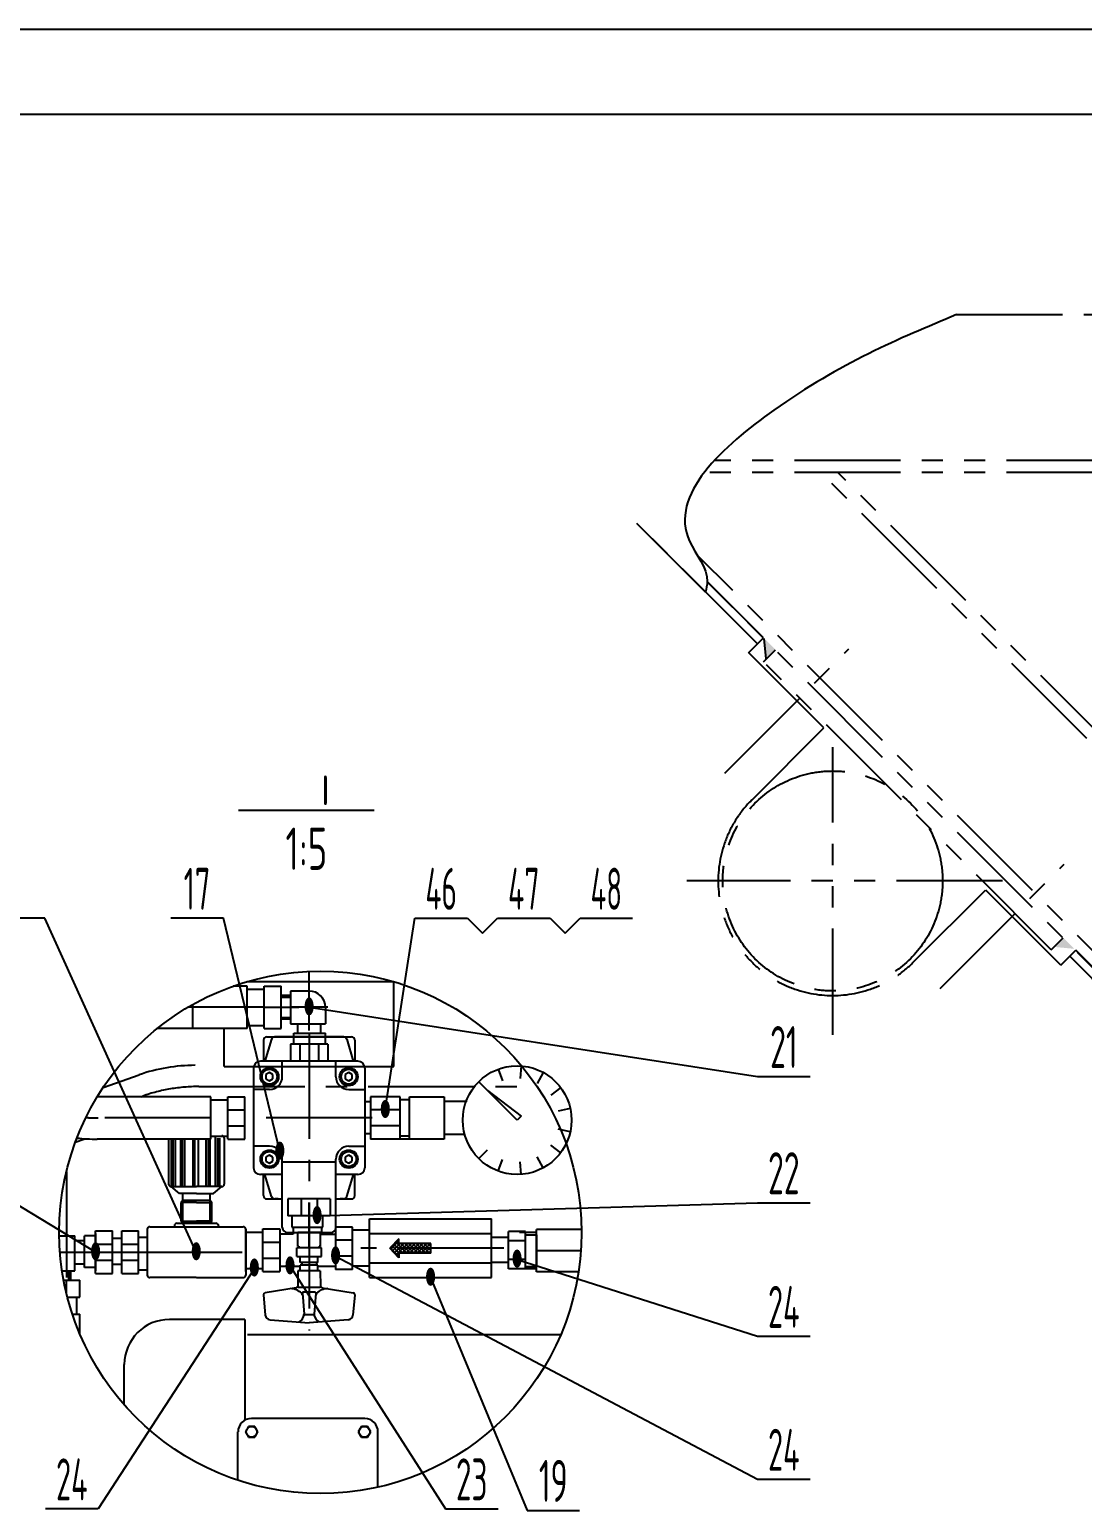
# Model space of a CAD drawing. Header units: millimetres. Extents: x 0 to 5940, y -62 to 4200.
# Drawn here: x 3271 to 4512, y 2455 to 4200 of the extents above; entities that cross this region are included whole.
import ezdxf
from ezdxf.enums import TextEntityAlignment as Align

# ---------------------------------------------------------------- set-up
doc = ezdxf.new("R2010")
doc.units = ezdxf.units.MM
doc.header["$LTSCALE"] = 100
for name, pattern in [('F', [0.75, 0.5, -0.25]), ('G', [2, 1.25, -0.25, 0.25, -0.25]), ('K', [2.5, 1.25, -0.25, 0.25, -0.25, 0.25, -0.25])]:
    doc.linetypes.add(name, pattern=pattern)
for name, color, linetype in [('01', 7, 'Continuous'), ('02', 1, 'Continuous'), ('04', 2, 'F'), ('05', 4, 'G'), ('07', 6, 'K'), ('11', 3, 'Continuous')]:
    doc.layers.add(name, color=color, linetype=linetype)
doc.styles.get("Standard").update_dxf_attribs({"font": 'isocp', "width": 0.707, "bigfont": 'intecad.shx'})

msp = doc.modelspace()

# ---------------------------------------------------------------- hatches: boundary and pattern name
at = {"layer": '07', "linetype": 'K'}
for points in [[(4150.4, 3469.1), (4139.6, 3458.3), (4137.3, 3482.2)], [(4502.9, 3116.6), (4489.8, 3129.7), (4479, 3118.9)]]:
    msp.add_hatch(color=7, dxfattribs=at).paths.add_polyline_path(points)

# ---------------------------------------------------------------- linework, layer by layer
at = {"color": 7}
for p, q in [((3556.3, 3010), (3548.3, 2984.1)), ((3550.7, 3012.8), (3650.4, 3012.8)), ((3641.1, 3012.8), (3560.1, 3012.8)), ((3644.9, 3010), (3652.5, 2984.1)), ((3535.1, 2976.1), (3535.1, 2858.6)), ((3666.1, 2976.1), (3666.1, 2858.6)), ((3556.3, 2824.7), (3548.3, 2850.6)), ((3644.9, 2824.7), (3652.9, 2850.6)), ((3550.7, 2821.8), (3569, 2821.8)), ((3563.9, 2821.8), (3560.1, 2821.8)), ((3632.2, 2821.8), (3650.4, 2821.8)), ((3641.1, 2821.8), (3637.3, 2821.8)), ((3575, 2782.4), (3626.2, 2782.4)), ((3613.9, 2782.4), (3587.3, 2782.4)), ((3587.3, 2766.2), (3587.3, 2782.4)), ((3613.9, 2766.2), (3613.9, 2782.4)), ((3615, 2764.1), (3586.2, 2764.1)), ((3586.2, 2754), (3586.2, 2764.1)), ((3587.3, 2766.2), (3588.5, 2766.2)), ((3588.5, 2766.2), (3588.5, 2764.1)), ((3613.9, 2766.2), (3612.6, 2766.2)), ((3612.6, 2766.2), (3612.6, 2764.1)), ((3615, 2754), (3615, 2764.1)), ((3586.2, 2754), (3615, 2754)), ((3590.2, 2747), (3590.2, 2754)), ((3611, 2747), (3590.2, 2747)), ((3611, 2743.9), (3590.2, 2743.9)), ((3590.2, 2737.2), (3590.2, 2743.9)), ((3592.1, 2747), (3592.1, 2743.9)), ((3609.1, 2747), (3609.1, 2743.9)), ((3611, 2747), (3611, 2754)), ((3611, 2737.2), (3611, 2743.9)), ((3587.4, 2737.2), (3587.1, 2719.1)), ((3613.8, 2737.2), (3587.4, 2737.2)), ((3613.8, 2737.2), (3614.1, 2719.1)), ((3546.8, 2708.9), (3548.9, 2685)), ((3585.3, 2717.2), (3548.6, 2711.1)), ((3613.8, 2717.4), (3587.4, 2717.4)), ((3592.7, 2710.8), (3594.8, 2686.1)), ((3607.5, 2711.9), (3593.7, 2711.9)), ((3608.5, 2710.8), (3606.4, 2686.1)), ((3615.9, 2717.2), (3652.6, 2711.1)), ((3654.4, 2708.9), (3652.2, 2685)), ((3524.8, 2679.8), (3435.9, 2679.8)), ((3524.8, 2679.8), (3524.8, 2561)), ((3554.5, 2679.5), (3600.6, 2676)), ((3605.4, 2685.2), (3595.8, 2685.2)), ((3646.7, 2679.5), (3600.6, 2676)), ((3592.7, 2661.5), (3527.8, 2661.5)), ((3897.1, 2661.5), (3592.7, 2661.5)), ((3382.6, 2579.1), (3382.6, 2626.6)), ((3529.1, 2553.7), (3525.4, 2547.3)), ((3536.4, 2553.7), (3529.1, 2553.7)), ((3666.1, 2563.1), (3532.5, 2563.1)), ((3540.1, 2547.3), (3536.4, 2553.7)), ((3662.2, 2553.7), (3658.5, 2547.3)), ((3669.5, 2553.7), (3662.2, 2553.7)), ((3673.2, 2547.3), (3669.5, 2553.7)), ((3516.7, 2490.2), (3516.7, 2547.3)), ((3525.4, 2547.3), (3529.1, 2541)), ((3529.1, 2541), (3536.4, 2541)), ((3536.4, 2541), (3540.1, 2547.3)), ((3658.5, 2547.3), (3662.2, 2541)), ((3662.2, 2541), (3669.5, 2541)), ((3669.5, 2541), (3673.2, 2547.3)), ((3681.8, 2482.1), (3681.8, 2547.3))]:
    msp.add_line(p, q, dxfattribs=at)
for centre in [(3532.7, 2547.3), (3665.8, 2547.3)]:
    msp.add_circle(centre, 6.35, dxfattribs=at)
for centre, radius, start, end in [((3550.7, 3008.8), 4, 90, 180), ((3560.1, 3008.8), 4, 90, 163.7154), ((3641.1, 3008.8), 4, 16.2846, 90), ((3650.4, 3008.8), 4, 0, 90), ((3550.7, 2825.8), 4, 180, 270), ((3560.1, 2825.8), 4, 196.2846, 270), ((3641.1, 2825.8), 4, 270, 343.7154), ((3650.4, 2825.8), 4, 270, 0), ((3575, 2788.4), 6, 182.0234, 270), ((3626.2, 2788.4), 6, 270, 357.9766), ((3548.7, 2709.1), 2, 95.5013, 185.4223), ((3578.4, 2697), 19.1, 45.5961, 88.98), ((3585.1, 2719.2), 2, 275.5013, 359), ((3588.9, 2707.8), 4, 7.6638, 45.3631), ((3593.7, 2710.9), 1, 90, 187.6638), ((3607.5, 2710.9), 1, 352.3362, 90), ((3612.3, 2707.8), 4, 134.6369, 172.3362), ((3622.8, 2697), 19.1, 91.02, 134.4039), ((3616.1, 2719.2), 2, 181, 264.4987), ((3652.4, 2709.1), 2, 354.5777, 84.4987), ((3435.9, 2626.6), 53.2, 90, 180), ((3554.9, 2685.5), 6, 185.4223, 265.6649), ((3582.4, 2687.7), 12.6, 300.8379, 351.6353), ((3595.8, 2686.2), 1, 187.6638, 270), ((3605.4, 2686.2), 1, 270, 352.3362), ((3618.8, 2687.7), 12.6, 188.3647, 239.1621), ((3646.3, 2685.5), 6, 274.3351, 354.5777), ((3532.5, 2547.3), 15.7, 90, 180), ((3666.1, 2547.3), 15.7, 0, 90)]:
    msp.add_arc(centre, radius, start, end, dxfattribs=at)
at = {"layer": '01', "color": 7}
for p, q in [((3677.4, 3279.6), (3517.4, 3279.6)), ((3527.6, 3072.7), (3511, 3072.7)), ((3700.6, 3077.9), (3527.2, 3077.9)), ((3547.6, 3072.7), (3567.6, 3072.7)), ((3527.6, 3069), (3547.6, 3069)), ((3578.6, 3061.7), (3567.6, 3061.7)), ((3578.6, 3061.7), (3567.6, 3061.7)), ((3600.6, 3066.9), (3578.6, 3066.9)), ((3578.6, 3066.9), (3578.6, 3028.4)), ((3463.6, 3022.7), (3463.6, 3051.2)), ((3619.8, 3047.7), (3619.8, 3028.4)), ((3527.6, 3022.7), (3421.3, 3022.7)), ((3527.6, 3026.3), (3547.6, 3026.3)), ((3547.6, 3022.7), (3567.6, 3022.7)), ((3578.6, 3033.7), (3567.6, 3033.7)), ((3578.6, 3033.7), (3567.6, 3033.7)), ((3578.6, 3028.4), (3619.8, 3028.4)), ((3587, 3028.4), (3587, 3017.1)), ((3614.2, 3028.4), (3614.2, 3017.1)), ((3582.5, 3017.1), (3619.8, 3017.1)), ((3582.5, 3004.1), (3582.5, 3017.1)), ((3619.8, 3004.1), (3619.8, 3017.1)), ((3500.6, 2977.9), (3700.6, 2977.9)), ((3658.1, 2984.1), (3543.1, 2984.1)), ((3553.9, 2970.7), (3549.7, 2968.3)), ((3549.7, 2968.3), (3549.7, 2963.5)), ((3558, 2968.3), (3553.9, 2970.7)), ((3558, 2963.5), (3558, 2968.3)), ((3569, 2965.9), (3569, 2984.1)), ((3632.2, 2965.9), (3632.2, 2984.1)), ((3647.3, 2970.7), (3643.2, 2968.3)), ((3643.2, 2968.3), (3643.2, 2963.5)), ((3651.4, 2968.3), (3647.3, 2970.7)), ((3651.4, 2963.5), (3651.4, 2968.3)), ((3823.5, 2974.7), (3828.6, 2960.9)), ((3850.5, 2978.6), (3849.4, 2963.9)), ((3876.6, 2970.9), (3869.5, 2958)), ((3553.9, 2950.8), (3535.1, 2950.8)), ((3549.7, 2963.5), (3553.9, 2961.1)), ((3553.9, 2961.1), (3558, 2963.5)), ((3643.2, 2963.5), (3647.3, 2961.1)), ((3647.3, 2961.1), (3651.4, 2963.5)), ((3647.3, 2950.8), (3666.1, 2950.8)), ((3800.6, 2960), (3811, 2949.6)), ((3845.9, 2914.7), (3811, 2949.6)), ((3811, 2949.6), (3850.5, 2919.3)), ((3897.2, 2953.1), (3885.4, 2944.3)), ((3484.6, 2942.3), (3350.8, 2942.3)), ((3484.6, 2938.7), (3504.6, 2938.7)), ((3504.6, 2942.3), (3524.6, 2942.3)), ((3673, 2936.2), (3666.1, 2936.2)), ((3707.8, 2942.3), (3673, 2942.3)), ((3673, 2942.3), (3673, 2892.3)), ((3673, 2936.2), (3673, 2898.5)), ((3718.9, 2938.7), (3707.8, 2938.7)), ((3504.6, 2926.8), (3524.6, 2926.8)), ((3707.8, 2926.8), (3673, 2926.8)), ((3850.5, 2919.3), (3845.9, 2914.7)), ((3908.5, 2928.3), (3894.1, 2925.2)), ((3504.6, 2907.9), (3524.6, 2907.9)), ((3673, 2898.5), (3666.1, 2898.5)), ((3707.8, 2907.9), (3673, 2907.9)), ((3908.5, 2901.1), (3894.1, 2904.2)), ((3484.6, 2892.3), (3350.8, 2892.3)), ((3434.9, 2892.3), (3434.9, 2839.3)), ((3437.8, 2892.3), (3437.8, 2836.3)), ((3439.9, 2892.3), (3439.9, 2836.3)), ((3442.6, 2892.3), (3442.6, 2836.3)), ((3449, 2892.3), (3449, 2836.3)), ((3451.1, 2892.3), (3451.1, 2836.3)), ((3453.8, 2892.3), (3453.8, 2836.3)), ((3463.4, 2892.3), (3463.4, 2836.3)), ((3465.6, 2892.3), (3465.6, 2836.3)), ((3469.9, 2892.3), (3469.9, 2836.3)), ((3478.8, 2892.3), (3478.8, 2836.3)), ((3481.5, 2892.3), (3481.5, 2836.3)), ((3483.6, 2892.3), (3483.6, 2836.3)), ((3484.6, 2896), (3504.6, 2896)), ((3490, 2896.3), (3490, 2836.3)), ((3492.7, 2893.6), (3492.7, 2836.3)), ((3494.8, 2893.6), (3494.8, 2836.3)), ((3500.6, 2893.3), (3500.6, 2839.3)), ((3504.6, 2892.3), (3524.6, 2892.3)), ((3553.9, 2883.9), (3535.1, 2883.9)), ((3647.3, 2883.9), (3666.1, 2883.9)), ((3720.1, 2892.3), (3673, 2892.3)), ((3718.9, 2896), (3707.8, 2896)), ((3800.6, 2869.4), (3811, 2879.8)), ((3897.2, 2876.3), (3885.4, 2885.1)), ((3553.9, 2873.6), (3549.7, 2871.2)), ((3549.7, 2871.2), (3549.7, 2866.4)), ((3549.7, 2866.4), (3553.9, 2864)), ((3558, 2871.2), (3553.9, 2873.6)), ((3553.9, 2864), (3558, 2866.4)), ((3558, 2866.4), (3558, 2871.2)), ((3569, 2788.2), (3569, 2868.8)), ((3632.2, 2865), (3569, 2865)), ((3632.2, 2788.2), (3632.2, 2868.8)), ((3647.3, 2873.6), (3643.2, 2871.2)), ((3643.2, 2871.2), (3643.2, 2866.4)), ((3643.2, 2866.4), (3647.3, 2864)), ((3651.4, 2871.2), (3647.3, 2873.6)), ((3647.3, 2864), (3651.4, 2866.4)), ((3651.4, 2866.4), (3651.4, 2871.2)), ((3823.5, 2854.6), (3828.6, 2868.4)), ((3850.5, 2850.8), (3849.4, 2865.4)), ((3876.6, 2858.4), (3869.5, 2871.4)), ((3569, 2850.6), (3543.1, 2850.6)), ((3658.1, 2850.6), (3632.2, 2850.6)), ((3447.8, 2828.3), (3437.8, 2836.3)), ((3437.9, 2836.3), (3467.8, 2836.3)), ((3467.8, 2828.3), (3447.8, 2828.3)), ((3451.6, 2820.3), (3451.6, 2828.3)), ((3497.6, 2836.3), (3467.8, 2836.3)), ((3467.8, 2828.3), (3487.8, 2828.3)), ((3484, 2820.3), (3484, 2828.3)), ((3487.8, 2828.3), (3497.8, 2836.3)), ((3451.5, 2820.3), (3449.8, 2817.8)), ((3467.8, 2817.8), (3449.8, 2817.8)), ((3449.8, 2795.6), (3449.8, 2817.8)), ((3449.8, 2817.8), (3449.8, 2795.6)), ((3451.5, 2820.3), (3484.1, 2820.3)), ((3467.8, 2817.8), (3485.8, 2817.8)), ((3484.1, 2820.3), (3485.8, 2817.8)), ((3485.8, 2795.6), (3485.8, 2817.8)), ((3600.6, 2763.7), (3600.6, 2817.7)), ((3444.8, 2793.1), (3490.8, 2793.1)), ((3449.8, 2795.6), (3467.8, 2795.6)), ((3451.5, 2793.1), (3449.8, 2795.6)), ((3449.8, 2793.1), (3467.8, 2793.1)), ((3451.6, 2795.6), (3451.6, 2793.1)), ((3485.8, 2795.6), (3467.8, 2795.6)), ((3485.8, 2793.1), (3467.8, 2793.1)), ((3484, 2795.6), (3484, 2793.1)), ((3484.1, 2793.1), (3485.8, 2795.6)), ((3671.8, 2729.1), (3671.8, 2798.4)), ((3671.8, 2798.4), (3815.8, 2798.4)), ((3815.8, 2729.1), (3815.8, 2798.4)), ((3306, 2778.4), (3324.4, 2778.4)), ((3324.4, 2737.1), (3324.4, 2778.4)), ((3348.8, 2778.4), (3335.7, 2778.4)), ((3335.7, 2741), (3335.7, 2778.4)), ((3348.8, 2784.1), (3368.8, 2784.1)), ((3379.6, 2775.2), (3368.8, 2775.2)), ((3379.6, 2784.1), (3399.6, 2784.1)), ((3399.6, 2776.6), (3409.6, 2776.6)), ((3409.6, 2786.1), (3409.6, 2732.1)), ((3412.6, 2789.1), (3523, 2789.1)), ((3441.8, 2790.1), (3441.8, 2789.1)), ((3493.8, 2790.1), (3493.8, 2789.1)), ((3526, 2786.1), (3526, 2732.1)), ((3526, 2782.8), (3546, 2782.8)), ((3546, 2786.4), (3566, 2786.4)), ((3566, 2786.4), (3566, 2736.4)), ((3566, 2780.3), (3566, 2742.5)), ((3581.8, 2780.3), (3566, 2780.3)), ((3615.1, 2780.3), (3631.8, 2780.3)), ((3651.8, 2788.7), (3631.8, 2788.7)), ((3631.8, 2788.7), (3631.8, 2738.7)), ((3631.8, 2788.7), (3631.8, 2738.7)), ((3671.8, 2785.1), (3651.8, 2785.1)), ((3671.8, 2781.1), (3815.8, 2781.1)), ((3815.8, 2776.9), (3835.8, 2776.9)), ((3868.8, 2782.2), (3848.8, 2782.2)), ((3855.8, 2779.5), (3868.8, 2779.5)), ((3921.8, 2785.8), (3868.8, 2785.8)), ((3868.8, 2779.5), (3868.8, 2742.2)), ((3324.4, 2772.7), (3335.7, 2772.7)), ((3348.8, 2768.5), (3368.8, 2768.5)), ((3379.6, 2768.5), (3399.6, 2768.5)), ((3546, 2770.8), (3566, 2770.8)), ((3651.8, 2773.2), (3631.8, 2773.2)), ((3324.4, 2745.5), (3335.7, 2745.5)), ((3348.8, 2741), (3335.7, 2741)), ((3348.8, 2749.7), (3368.8, 2749.7)), ((3379.6, 2744.4), (3368.8, 2744.4)), ((3379.6, 2749.7), (3399.6, 2749.7)), ((3526, 2740), (3546, 2740)), ((3546, 2752), (3566, 2752)), ((3566, 2742.5), (3590.2, 2742.5)), ((3611, 2742.5), (3631.8, 2742.5)), ((3651.8, 2754.3), (3631.8, 2754.3)), ((3671.8, 2742.4), (3651.8, 2742.4)), ((3671.8, 2746.4), (3815.8, 2746.4)), ((3815.8, 2747.3), (3835.8, 2747.3)), ((3855.8, 2742.2), (3868.8, 2742.2)), ((3309.3, 2737.1), (3324.4, 2737.1)), ((3314.6, 2709.9), (3314.6, 2726.1)), ((3319.2, 2737.1), (3319.2, 2726.1)), ((3319.2, 2737.1), (3319.2, 2726.1)), ((3330.2, 2706.1), (3330.2, 2726.1)), ((3348.8, 2734.1), (3368.8, 2734.1)), ((3379.6, 2734.1), (3399.6, 2734.1)), ((3399.6, 2738.2), (3409.6, 2738.2)), ((3467.6, 2729.1), (3412.6, 2729.1)), ((3468, 2729.1), (3523, 2729.1)), ((3546, 2736.4), (3566, 2736.4)), ((3651.8, 2738.7), (3631.8, 2738.7)), ((3671.8, 2729.1), (3815.8, 2729.1)), ((3868.8, 2739.5), (3848.8, 2739.5)), ((3918.3, 2735.8), (3868.8, 2735.8)), ((3326.6, 2686.1), (3326.6, 2706.1)), ((3330.2, 2662.6), (3330.2, 2686.1))]:
    msp.add_line(p, q, dxfattribs=at)
at = {"layer": '01', "color": 7, "linetype": 'Continuous'}
for p, q in [((3527.6, 3022.7), (3527.6, 3072.7)), ((3547.6, 3022.7), (3547.6, 3072.7)), ((3567.6, 3022.7), (3567.6, 3072.7)), ((3700.6, 2977.9), (3700.6, 3077.9)), ((3500.6, 2977.9), (3500.6, 3022.7)), ((3546.7, 3008.8), (3546.7, 2984.1)), ((3622.5, 3004.1), (3578.7, 3004.1)), ((3578.7, 3004.1), (3578.7, 2984.1)), ((3589.6, 3004.1), (3589.6, 2984.1)), ((3611.6, 3004.1), (3611.6, 2984.1)), ((3622.5, 3004.1), (3622.5, 2984.1)), ((3654.4, 3008.8), (3654.4, 2984.1)), ((3357.7, 2953.2), (3400.2, 2968.1)), ((3622.5, 2984.1), (3578.7, 2984.1)), ((3484.6, 2892.3), (3484.6, 2942.3)), ((3504.6, 2892.3), (3504.6, 2942.3)), ((3524.6, 2892.3), (3524.6, 2942.3)), ((3707.8, 2892.3), (3707.8, 2942.3)), ((3718.9, 2892.3), (3718.9, 2942.3)), ((3718.9, 2942.3), (3759.7, 2942.3)), ((3718.9, 2892.3), (3718.9, 2942.3)), ((3759.7, 2942.3), (3759.7, 2892.3)), ((3759.7, 2937), (3785.6, 2937)), ((3785.6, 2937), (3785.6, 2936.2)), ((3784.1, 2897.7), (3759.7, 2897.7)), ((3324.9, 2888.8), (3336.3, 2892.8)), ((3759.7, 2892.3), (3718.9, 2892.3)), ((3546.7, 2825.8), (3546.7, 2850.6)), ((3654.4, 2825.8), (3654.4, 2850.6)), ((3348.8, 2734.1), (3348.8, 2784.1)), ((3348.8, 2781.1), (3348.8, 2737.2)), ((3368.8, 2734.1), (3368.8, 2784.1)), ((3379.6, 2734.1), (3379.6, 2784.1)), ((3399.6, 2734.1), (3399.6, 2784.1)), ((3526, 2736.4), (3526, 2786.4)), ((3546, 2736.4), (3546, 2786.4)), ((3651.8, 2738.7), (3651.8, 2788.7)), ((3671.8, 2738.7), (3671.8, 2788.7)), ((3855.8, 2783.4), (3835.8, 2783.4)), ((3835.8, 2739.5), (3835.8, 2783.4)), ((3855.8, 2739.5), (3855.8, 2783.4)), ((3868.8, 2735.8), (3868.8, 2785.8)), ((3855.8, 2772.4), (3835.8, 2772.4)), ((3855.8, 2750.5), (3835.8, 2750.5)), ((3311.1, 2726.1), (3330.2, 2726.1)), ((3855.8, 2739.5), (3835.8, 2739.5)), ((3315.5, 2706.1), (3330.2, 2706.1)), ((3321.4, 2686.1), (3330.2, 2686.1))]:
    msp.add_line(p, q, dxfattribs=at)
at = {"layer": '01', "color": 7}
msp.add_lwpolyline([(5840, 4100), (250, 4100)], dxfattribs=at)
for centre, radius in [((3553.9, 2965.9), 10.7), ((3553.9, 2965.9), 8.82), ((3647.3, 2965.9), 10.7), ((3647.3, 2965.9), 8.82), ((3553.9, 2868.8), 10.7), ((3553.9, 2868.8), 8.82), ((3647.3, 2868.8), 10.7), ((3647.3, 2868.8), 8.82)]:
    msp.add_circle(centre, radius, dxfattribs=at)
at = {"layer": '01', "color": 7, "linetype": 'Continuous'}
msp.add_circle((3845.9, 2914.7), 64.1, dxfattribs=at)
at = {"layer": '01', "color": 7}
for centre, radius, start, end in [((3600.6, 3047.7), 19.2, 0, 90), ((3466.1, 2779.3), 200, 90, 109.253), ((3543.1, 2976.1), 8, 90, 180), ((3658.1, 2976.1), 8, 0, 90), ((3553.9, 2965.9), 15.1, 270, 0), ((3647.3, 2965.9), 15.1, 180, 270), ((3350.8, 3116.3), 174, 269.9796, 270), ((3350.8, 3116.3), 224, 263.8339, 270), ((3497.6, 2893.3), 3, 0, 90), ((3553.9, 2868.8), 15.1, 0, 90), ((3647.3, 2868.8), 15.1, 90, 180), ((3543.1, 2858.6), 8, 180, 270), ((3658.1, 2858.6), 8, 270, 0), ((3437.9, 2839.3), 3, 180, 270), ((3497.6, 2839.3), 3, 270, 0), ((3444.8, 2790.1), 3, 90, 180), ((3490.8, 2790.1), 3, 0, 90), ((3412.6, 2786.1), 3, 90, 180), ((3523, 2786.1), 3, 0, 90), ((3412.6, 2732.1), 3, 180, 270), ((3523, 2732.1), 3, 270, 0)]:
    msp.add_arc(centre, radius, start, end, dxfattribs=at)
at = {"layer": '02', "color": 7}
for p, q in [((3288.9, 3152.6), (3226.9, 3152.6)), ((3467.5, 2759.1), (3288.9, 3152.6)), ((3499.5, 3152.6), (3437.5, 3152.6)), ((3566.1, 2877.7), (3499.5, 3152.6)), ((3690.4, 2926.8), (3725.3, 3152.6)), ((3725.3, 3152.6), (3787.3, 3152.6)), ((3787.3, 3152.6), (3805, 3135)), ((3805, 3135), (3822.7, 3152.6)), ((3822.7, 3152.6), (3884.7, 3152.6)), ((3884.7, 3152.6), (3902.4, 3135)), ((3902.4, 3135), (3920, 3152.6)), ((3920, 3152.6), (3982, 3152.6)), ((3567.6, 3059.7), (3578.6, 3059.7)), ((3600.6, 3047.7), (4129.3, 2966.1)), ((3567.6, 3035.7), (3578.6, 3035.7)), ((4129.3, 2966.1), (4191.3, 2966.1)), ((3348.8, 2759.1), (3179, 2861.7)), ((3451.6, 2795.6), (3451.6, 2820.3)), ((3484, 2795.6), (3484, 2820.3)), ((3610, 2801.8), (4129.3, 2817.4)), ((4129.3, 2817.4), (4191.3, 2817.4)), ((3706.5, 2775), (3695.9, 2763.7)), ((3706.5, 2769.4), (3706.5, 2775)), ((3706.5, 2752.5), (3695.9, 2763.7)), ((3706.5, 2753.8), (3696.2, 2764.1)), ((3696.8, 2762.8), (3706.5, 2772.5)), ((3706.7, 2758.1), (3698.4, 2766.4)), ((3699, 2760.5), (3707.9, 2769.4)), ((3711.2, 2758.1), (3700.6, 2768.7)), ((3701.1, 2758.2), (3712.3, 2769.4)), ((3715.7, 2758.1), (3702.7, 2771)), ((3703.3, 2755.9), (3716.8, 2769.4)), ((3706.5, 2771.7), (3704.9, 2773.3)), ((3744.1, 2769.4), (3706.5, 2769.4)), ((3744.1, 2758.1), (3706.5, 2758.1)), ((3706.5, 2758.1), (3706.5, 2752.5)), ((3720.1, 2758.1), (3708.9, 2769.4)), ((3710.1, 2758.1), (3721.3, 2769.4)), ((3724.6, 2758.1), (3713.4, 2769.4)), ((3714.6, 2758.1), (3725.8, 2769.4)), ((3729.1, 2758.1), (3717.9, 2769.4)), ((3719, 2758.1), (3730.3, 2769.4)), ((3733.6, 2758.1), (3722.4, 2769.4)), ((3723.5, 2758.1), (3734.8, 2769.4)), ((3738.1, 2758.1), (3726.8, 2769.4)), ((3728, 2758.1), (3739.3, 2769.4)), ((3742.6, 2758.1), (3731.3, 2769.4)), ((3732.5, 2758.1), (3743.8, 2769.4)), ((3744.1, 2761.1), (3735.8, 2769.4)), ((3737, 2758.1), (3744.1, 2765.2)), ((3744.1, 2765.6), (3740.3, 2769.4)), ((3741.5, 2758.1), (3744.1, 2760.7)), ((3744.1, 2758.1), (3744.1, 2769.4)), ((3536, 2740), (3351.8, 2456.5)), ((3578.1, 2742.5), (3761.3, 2456.5)), ((3631.8, 2754.3), (4129.3, 2491.4)), ((3705.5, 2753.6), (3706.5, 2754.6)), ((3845.8, 2750.5), (4129.3, 2659.9)), ((3317.2, 2726.1), (3317.2, 2737.1)), ((3743.8, 2729.1), (3857.5, 2454.8)), ((4129.3, 2659.9), (4191.3, 2659.9)), ((4129.3, 2491.4), (4191.3, 2491.4)), ((3351.8, 2456.5), (3289.8, 2456.5)), ((3761.3, 2456.5), (3823.3, 2456.5)), ((3857.5, 2454.8), (3919.5, 2454.8))]:
    msp.add_line(p, q, dxfattribs=at)
msp.add_lwpolyline([(5940, 4200), (0, 4200)], dxfattribs=at)
msp.add_circle((3613.9, 2782.4), 307.9, dxfattribs=at)
msp.add_spline([(4364, 3864.1), (4148.7, 3751.5), (4049.2, 3596.9), (4070.1, 3549.4), (4067.9, 3537)], degree=3, dxfattribs=at)
at = {"layer": '04', "color": 7, "linetype": 'F'}
for p, q in [((3625.6, 2821.8), (3575.6, 2821.8)), ((3575.6, 2821.8), (3575.6, 2801.8)), ((3591.2, 2821.8), (3591.2, 2801.8)), ((3610, 2821.8), (3610, 2801.8)), ((3625.6, 2821.8), (3625.6, 2801.8)), ((3625.6, 2801.8), (3575.6, 2801.8)), ((3580.4, 2801.8), (3580.4, 2788.7)), ((3616.6, 2788.7), (3616.6, 2801.8)), ((3580.4, 2788.7), (3616.6, 2788.7)), ((3581.8, 2788.7), (3581.8, 2780.3)), ((3615.1, 2788.7), (3615.1, 2780.3))]:
    msp.add_line(p, q, dxfattribs=at)
at = {"layer": '05', "color": 7}
for p, q in [((3546.6, 3047.7), (3457.5, 3047.7)), ((3470.4, 2954.3), (3869.4, 2954.3)), ((3402.3, 2942.3), (3404.4, 2943.1)), ((3484.6, 2917.3), (3351.8, 2917.3)), ((3314.5, 2854.3), (3314.5, 2723.6)), ((3306.8, 2759.1), (3467.5, 2759.1)), ((3396.7, 2759.1), (3532.3, 2759.1)), ((3830, 2763.7), (3661.6, 2763.7))]:
    msp.add_line(p, q, dxfattribs=at)
at = {"layer": '05', "color": 7, "linetype": 'G'}
for p, q in [((3546.6, 3047.7), (3588.6, 3047.7)), ((3622.5, 3047.7), (3578.7, 3047.7)), ((3600.6, 3017.8), (3600.6, 2666.6)), ((3674.8, 2917.3), (3528.9, 2917.3)), ((3921.1, 2760.8), (3868.8, 2760.8))]:
    msp.add_line(p, q, dxfattribs=at)
at = {"layer": '05', "color": 7}
for centre, start, end in [((3470.4, 2754.3), 90, 109.253), ((3351.8, 3117.3), 265.8544, 270)]:
    msp.add_arc(centre, 200, start, end, dxfattribs=at)
at = {"layer": '07', "color": 7, "linetype": 'K'}
for p, q in [((4364, 3864.1), (5047.9, 3864.1)), ((5047.9, 3692.1), (4078.3, 3692.1)), ((5047.9, 3678.1), (4066.5, 3678.1)), ((5047.9, 2834.2), (4204, 3678.1)), ((4905.2, 2996.6), (4223.8, 3678.1)), ((4067.9, 3537), (3986.8, 3618.1)), ((4129.2, 3476.2), (3996.8, 3608.6)), ((4983.9, 2654.9), (4058.7, 3580.1)), ((4136.3, 3483.2), (4070.1, 3549.4)), ((4983.9, 2635.1), (4070.1, 3549)), ((4118.6, 3465.6), (4136.3, 3483.2)), ((4139.6, 3458.3), (4137.3, 3482.2)), ((4090.6, 3323.8), (4236.9, 3470.1)), ((4207.3, 3376.9), (4118.6, 3465.6)), ((4136.3, 3455), (4150.4, 3469.1)), ((4475.7, 3115.6), (4136.3, 3455)), ((4122.4, 3292), (4207.3, 3376.9)), ((4217.9, 3015.4), (4217.9, 3354.3)), ((4344.5, 3069.9), (4490.8, 3216.2)), ((4418.1, 3196.6), (4045.9, 3196.6)), ((4313.4, 3101.1), (4398.2, 3185.9)), ((4486.9, 3097.2), (4398.2, 3185.9)), ((4475.7, 3115.6), (4489.8, 3129.7)), ((4486.9, 3097.2), (4504.6, 3114.9)), ((4903.9, 2701.6), (4497.5, 3107.8)), ((4910.9, 2708.6), (4504.6, 3114.9))]:
    msp.add_line(p, q, dxfattribs=at)
msp.add_circle((4217.9, 3196.6), 129.6, dxfattribs=at)
msp.add_arc((4217.9, 3196.6), 135, 135, 315, dxfattribs=at)
at = {"layer": '11', "color": 7}
msp.add_line((3600.6, 3020.5), (3600.6, 3090.1), dxfattribs=at)

# ---------------------------------------------------------------- texts
at = {"layer": '01', "insert": (3614.7, 3321), "char_height": 35, "attachment_point": 1}
msp.add_mtext('{\\W1;I}', dxfattribs=at)
at = {"layer": '02', "color": 7, "width": 0.605172}
for p, p2 in [((3594.6, 3037.7), (3606.6, 3037.7)), ((3684.4, 2916.8), (3696.4, 2916.8)), ((3560.1, 2867.7), (3572.1, 2867.7)), ((3604, 2791.8), (3616, 2791.8)), ((3342.8, 2749.1), (3354.8, 2749.1)), ((3461.5, 2749.1), (3473.5, 2749.1)), ((3625.8, 2744.3), (3637.8, 2744.3)), ((3839.8, 2740.5), (3851.8, 2740.5)), ((3530, 2730), (3542, 2730)), ((3572.1, 2732.5), (3584.1, 2732.5)), ((3737.8, 2719.1), (3749.8, 2719.1))]:
    msp.add_text('●', height=20, dxfattribs=at).set_placement(p, p2, align=Align.FIT)
at = {"layer": '11', "color": 7, "width": 0.707}
msp.add_text('1:5', height=50, dxfattribs=at).set_placement((3597.4, 3209.6), align=Align.CENTER)
at = {"layer": '11', "color": 7}
for s, width, p, p2 in [('17', 0.606, (3452.7, 3162.6), (3484.2, 3162.6)), ('46', 0.536975, (3737.7, 3162.6), (3774.9, 3162.6)), ('47', 0.556706, (3835.1, 3162.6), (3872.3, 3162.6)), ('48', 0.556706, (3932.4, 3162.6), (3969.6, 3162.6)), ('21', 0.623098, (4144.1, 2976.1), (4176.5, 2976.1)), ('22', 0.573679, (4141.7, 2827.4), (4178.9, 2827.4)), ('24', 0.556706, (4141.7, 2669.9), (4178.9, 2669.9)), ('24', 0.556706, (4141.7, 2501.4), (4178.9, 2501.4)), ('24', 0.556706, (3302.2, 2466.5), (3339.4, 2466.5)), ('23', 0.581958, (3773.7, 2466.5), (3810.9, 2466.5)), ('19', 0.612447, (3871.5, 2464.8), (3905.5, 2464.8))]:
    msp.add_text(s, height=49.5, dxfattribs=dict(at, width=width)).set_placement(p, p2, align=Align.FIT)

doc.saveas('drawing.dxf')
